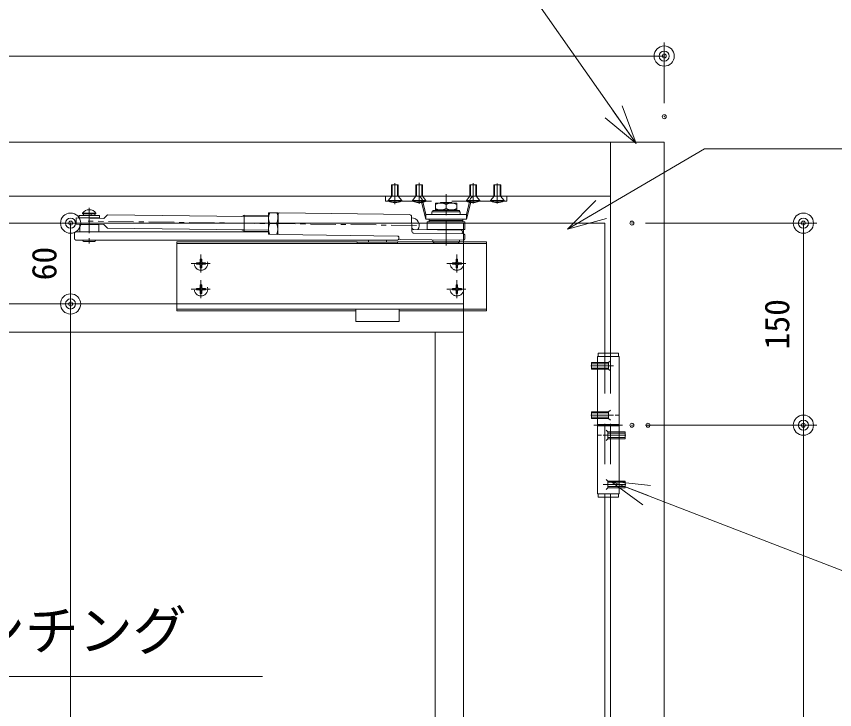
# Model space of a CAD drawing. Units: millimetres, scale not verified. Extents: x -631 to 631, y -445 to 446.
# Drawn here: x -371.6 to -250.1, y 43 to 145.9 of the extents above; entities that cross this region are included whole.
import ezdxf
from ezdxf.enums import TextEntityAlignment as Align

# ---------------------------------------------------------------- set-up
doc = ezdxf.new("R2010")
doc.units = ezdxf.units.MM
doc.header["$LTSCALE"] = 3
doc.header["$PDMODE"] = 32
doc.header["$PDSIZE"] = 0.6
for name, pattern in [('USER1', [2, 1.25, -0.25, 0.25, -0.25]), ('USER4', [3.5, 2, -1.5]), ('USER6', [6.5, 0.1, -6.4]), ('USER7', [3.8, 3, -0.8]), ('USER8', [2, 1, -1])]:
    doc.linetypes.add(name, pattern=pattern)
for name, color, linetype, lineweight in [('0-0_0', 7, 'Continuous', 18), ('0-1_DEFPOINTS', 7, 'Continuous', 18), ('0-6_CSLAYER2', 7, 'Continuous', 18), ('1-0_本体', 3, 'Continuous', 18), ('1-1_メ＼ンアーム', 3, 'Continuous', 18), ('1-2_補助アーム', 3, 'Continuous', 18), ('1-3_三角板', 3, 'Continuous', 18)]:
    doc.layers.add(name, color=color, linetype=linetype, lineweight=lineweight)
doc.styles.add('ＭＳ ゴシック', font='')
doc.styles.get('ＭＳ ゴシック').set_extended_font_data('MS Gothic')

# ---------------------------------------------------------------- blocks, each defined once
blk = doc.blocks.new('BLKF0022')
at = {"layer": '0-0_0'}
for p, q in [((156.736, 259.527), (156.736, 264.627)), ((158.286, 264.877), (156.786, 264.877)), ((156.786, 264.627), (156.786, 264.877)), ((158.286, 264.627), (158.286, 264.877)), ((158.336, 259.577), (156.736, 259.577)), ((156.736, 259.477), (158.336, 259.477)), ((158.336, 259.527), (158.336, 254.427)), ((156.786, 254.427), (156.786, 254.177)), ((156.786, 254.177), (158.286, 254.177)), ((158.286, 254.427), (158.286, 254.177))]:
    blk.add_line(p, q, dxfattribs=at)
at = {"layer": '0-0_0', "linetype": 'USER4'}
for p, q in [((157.686, 264.302), (157.561, 264.177)), ((157.561, 264.177), (156.286, 264.177)), ((156.286, 264.177), (156.286, 263.677)), ((157.561, 264.09), (156.286, 264.09)), ((157.561, 263.765), (156.286, 263.765)), ((157.561, 263.677), (156.286, 263.677)), ((157.561, 264.177), (157.561, 263.677)), ((157.686, 263.552), (157.561, 263.677)), ((157.686, 260.652), (157.561, 260.527)), ((157.561, 260.527), (156.286, 260.527)), ((156.286, 260.527), (156.286, 260.027)), ((157.561, 260.44), (156.286, 260.44)), ((157.561, 260.115), (156.286, 260.115)), ((157.561, 260.027), (156.286, 260.027)), ((157.561, 260.527), (157.561, 260.027)), ((157.686, 259.902), (157.561, 260.027)), ((157.386, 259.152), (157.511, 259.027)), ((157.511, 259.027), (158.786, 259.027)), ((157.511, 258.527), (157.511, 259.027)), ((157.511, 258.94), (158.786, 258.94)), ((158.786, 258.527), (158.786, 259.027)), ((157.386, 258.402), (157.511, 258.527)), ((157.511, 258.615), (158.786, 258.615)), ((157.511, 258.527), (158.786, 258.527)), ((157.386, 255.502), (157.511, 255.377)), ((157.511, 255.377), (158.786, 255.377)), ((157.511, 254.877), (157.511, 255.377)), ((157.511, 255.29), (158.786, 255.29)), ((158.786, 254.877), (158.786, 255.377)), ((157.386, 254.752), (157.511, 254.877)), ((157.511, 254.965), (158.786, 254.965)), ((157.511, 254.877), (158.786, 254.877))]:
    blk.add_line(p, q, dxfattribs=at)
at = {"layer": '0-0_0', "linetype": 'USER1'}
for p, q in [((157.919, 263.927), (156.233, 263.927)), ((157.919, 260.277), (156.233, 260.277)), ((156.449, 259.527), (158.577, 259.527)), ((157.153, 258.777), (158.838, 258.777)), ((157.153, 255.127), (158.838, 255.127))]:
    blk.add_line(p, q, dxfattribs=at)
at = {"layer": '0-0_0', "linetype": 'USER6'}
for p, q in [((158.336, 260.277), (156.736, 260.277)), ((156.736, 258.777), (158.336, 258.777))]:
    blk.add_line(p, q, dxfattribs=at)
at = {"layer": '0-0_0'}
for points in [[(158.336, 259.527), (158.336, 264.627), (156.736, 264.627)], [(156.736, 259.527), (156.736, 254.427), (158.336, 254.427)]]:
    blk.add_lwpolyline(points, dxfattribs=at)
blk = doc.blocks.new('EDTIP_BLACKDOT_E')
at = {"layer": '0-0_0', "lineweight": 9}
blk.add_line((0, 0), (-1, 0), dxfattribs=at)
for radius in [0.5, 0.25]:
    blk.add_circle((0, 0), radius, dxfattribs=at)
blk = doc.blocks.new('D99')
at = {"layer": '0-0_0'}
for p, q in [((659.187, 42.311), (659.187, 51.315)), ((446.187, 49.315), (656.187, 49.315))]:
    blk.add_line(p, q, dxfattribs=at)
at = {"layer": '0-1_DEFPOINTS'}
for p in [(659.187, 49.315), (659.187, 40.311)]:
    blk.add_point(p, dxfattribs=at)
at = {"layer": '0-0_0', "xscale": 3, "yscale": 3}
blk.add_blockref('EDTIP_BLACKDOT_E', (659.187, 49.315), dxfattribs=at)
blk = doc.blocks.new('EDTIP_BLACKDOT_S')
at = {"layer": '0-0_0', "lineweight": 9}
blk.add_line((0, 0), (-1, 0), dxfattribs=at)
for radius in [0.5, 0.25]:
    blk.add_circle((0, 0), radius, dxfattribs=at)
blk = doc.blocks.new('D111')
at = {"layer": '0-0_0'}
blk.add_line((571.044, 9.511), (571.044, -150.489), dxfattribs=at)
at = {"layer": '0-1_DEFPOINTS'}
for p in [(571.044, 12.511), (571.044, -153.489)]:
    blk.add_point(p, dxfattribs=at)
at = {"layer": '0-0_0', "xscale": 3, "yscale": 3}
for name, p, rotation in [('EDTIP_BLACKDOT_S', (571.044, 12.511), 90), ('EDTIP_BLACKDOT_E', (571.044, -153.489), 270)]:
    blk.add_blockref(name, p, dxfattribs=dict(at, rotation=rotation))
at = {"layer": '0-0_0', "style": 'ＭＳ ゴシック'}
blk.add_text('830', height=3.666, rotation=90, dxfattribs=at).set_placement((570.044, -74.239), align=Align.BOTTOM_LEFT)
blk = doc.blocks.new('D112')
at = {"layer": '0-0_0'}
blk.add_line((571.044, 21.511), (571.044, 15.511), dxfattribs=at)
at = {"layer": '0-1_DEFPOINTS'}
for p in [(571.044, 24.511), (571.044, 12.511)]:
    blk.add_point(p, dxfattribs=at)
at = {"layer": '0-0_0', "xscale": 3, "yscale": 3}
for name, p, rotation in [('EDTIP_BLACKDOT_S', (571.044, 24.511), 90), ('EDTIP_BLACKDOT_E', (571.044, 12.511), 270)]:
    blk.add_blockref(name, p, dxfattribs=dict(at, rotation=rotation))
at = {"layer": '0-0_0', "style": 'ＭＳ ゴシック'}
blk.add_text('60', height=3.666, rotation=90, dxfattribs=at).set_placement((570.044, 16.011), align=Align.BOTTOM_LEFT)
blk = doc.blocks.new('D115')
at = {"layer": '0-0_0'}
for p, q in [((658.769, -5.489), (681.852, -5.489)), ((679.852, -162.489), (679.852, -8.489)), ((658.769, -165.489), (681.852, -165.489))]:
    blk.add_line(p, q, dxfattribs=at)
at = {"layer": '0-1_DEFPOINTS'}
for p in [(656.769, -5.489), (679.852, -5.489), (656.769, -165.489)]:
    blk.add_point(p, dxfattribs=at)
at = {"layer": '0-0_0', "xscale": 3, "yscale": 3}
for name, p, rotation in [('EDTIP_BLACKDOT_E', (679.852, -5.489), 90), ('EDTIP_BLACKDOT_S', (679.852, -165.489), 270)]:
    blk.add_blockref(name, p, dxfattribs=dict(at, rotation=rotation))
at = {"layer": '0-0_0', "style": 'ＭＳ ゴシック'}
blk.add_text('800', height=3.666, rotation=90, dxfattribs=at).set_placement((678.852, -89.239), align=Align.BOTTOM_LEFT)
blk = doc.blocks.new('D116')
at = {"layer": '0-0_0'}
for p, q in [((656.387, 24.511), (681.852, 24.511)), ((679.852, -2.489), (679.852, 21.511)), ((656.387, -5.489), (681.852, -5.489))]:
    blk.add_line(p, q, dxfattribs=at)
at = {"layer": '0-1_DEFPOINTS'}
for p in [(654.387, 24.511), (679.852, 24.511), (654.387, -5.489)]:
    blk.add_point(p, dxfattribs=at)
at = {"layer": '0-0_0', "xscale": 3, "yscale": 3}
for name, p, rotation in [('EDTIP_BLACKDOT_E', (679.852, 24.511), 90), ('EDTIP_BLACKDOT_S', (679.852, -5.489), 270)]:
    blk.add_blockref(name, p, dxfattribs=dict(at, rotation=rotation))
at = {"layer": '0-0_0', "style": 'ＭＳ ゴシック'}
blk.add_text('150', height=3.666, rotation=90, dxfattribs=at).set_placement((678.852, 5.761), align=Align.BOTTOM_LEFT)
blk = doc.blocks.new('EDTIP_ARROW_S')
at = {"layer": '0-0_0', "lineweight": 9}
for q in [(-0.9659, 0.2588), (-1, 0), (-0.9659, -0.2588)]:
    blk.add_line((0, 0), q, dxfattribs=at)

msp = doc.modelspace()

# ---------------------------------------------------------------- linework, layer by layer
at = {"layer": '0-0_0'}
for p, q in [((-275.413, 127.178), (-491.413, 127.178)), ((-283.413, 127.178), (-283.413, 95.878)), ((-275.413, 127.178), (-275.413, -280.822)), ((-283.413, 119.178), (-483.413, 119.178)), ((-284.213, 115.178), (-482.613, 115.178)), ((-305.213, 115.178), (-305.213, -264.822)), ((-284.213, 115.178), (-284.213, 95.878)), ((-305.213, 103.178), (-461.013, 103.178)), ((-305.213, 98.978), (-461.013, 98.978)), ((-309.413, 98.978), (-309.413, -58.622)), ((-283.413, 76.878), (-246.815, 62.761)), ((-284.213, 74.478), (-284.213, -64.122)), ((-283.413, 74.478), (-283.413, -64.122)), ((-411.545, 47.848), (-335.061, 47.848))]:
    msp.add_line(p, q, dxfattribs=at)
at = {"layer": '0-0_0', "linetype": 'USER4'}
for p, q in [((-284.213, 95.878), (-284.213, 74.478)), ((-283.413, 95.878), (-283.413, 74.478))]:
    msp.add_line(p, q, dxfattribs=at)
at = {"layer": '0-6_CSLAYER2'}
for p, q in [((-279.577, 126.977), (-300.941, 157.434)), ((-289.778, 114.267), (-269.436, 126.207)), ((-269.436, 126.207), (-200.943, 126.207))]:
    msp.add_line(p, q, dxfattribs=at)
at = {"layer": '0-6_CSLAYER2', "linetype": 'USER1'}
for p, q in [((-315.395, 121.106), (-315.395, 118.006)), ((-311.795, 121.146), (-311.795, 118.026)), ((-303.795, 121.106), (-303.795, 118.106)), ((-300.195, 121.046), (-300.195, 118.086)), ((-307.795, 111.866), (-307.795, 119.466)), ((-360.787, 117.426), (-360.787, 111.994)), ((-312.197, 114.826), (-360.964, 115.469)), ((-344.195, 110.513), (-344.195, 107.853)), ((-306.195, 110.513), (-306.195, 107.853)), ((-342.852, 109.178), (-345.672, 109.178)), ((-304.852, 109.178), (-307.672, 109.178)), ((-344.195, 106.713), (-344.195, 104.053)), ((-306.195, 106.713), (-306.195, 104.053)), ((-342.852, 105.378), (-345.672, 105.378)), ((-304.852, 105.378), (-307.672, 105.378))]:
    msp.add_line(p, q, dxfattribs=at)
at = {"layer": '1-0_本体'}
for p, q in [((-347.795, 112.378), (-347.795, 102.178)), ((-320.995, 112.378), (-347.795, 112.378)), ((-347.795, 112.145), (-301.795, 112.145)), ((-320.995, 112.37), (-314.995, 112.37)), ((-320.995, 112.37), (-320.995, 112.145)), ((-319.395, 112.37), (-319.28, 112.67)), ((-316.595, 112.37), (-316.71, 112.67)), ((-309.771, 112.378), (-314.995, 112.378)), ((-314.995, 112.37), (-314.995, 112.145)), ((-301.795, 112.378), (-305.819, 112.378)), ((-301.795, 112.378), (-301.795, 102.178)), ((-347.795, 102.41), (-301.795, 102.41)), ((-347.795, 102.178), (-321.215, 102.178)), ((-314.775, 100.578), (-314.775, 102.41)), ((-314.775, 102.178), (-301.795, 102.178))]:
    msp.add_line(p, q, dxfattribs=at)
at = {"layer": '1-0_本体', "linetype": 'USER8'}
for p, q in [((-344.295, 109.837), (-344.295, 109.478)), ((-306.295, 109.837), (-306.295, 109.478)), ((-344.854, 109.278), (-344.495, 109.278)), ((-344.854, 109.076), (-344.854, 109.278)), ((-344.854, 109.076), (-344.495, 109.076)), ((-344.295, 108.517), (-344.295, 108.876)), ((-344.295, 108.517), (-344.095, 108.517)), ((-344.095, 108.517), (-344.095, 108.876)), ((-343.536, 109.076), (-343.895, 109.076)), ((-306.854, 109.278), (-306.495, 109.278)), ((-306.854, 109.076), (-306.854, 109.278)), ((-306.854, 109.076), (-306.495, 109.076)), ((-306.295, 108.517), (-306.295, 108.876)), ((-306.295, 108.517), (-306.095, 108.517)), ((-306.095, 108.517), (-306.095, 108.876)), ((-305.536, 109.076), (-305.895, 109.076)), ((-344.295, 106.039), (-344.095, 106.039)), ((-344.295, 106.039), (-344.295, 105.68)), ((-344.095, 106.039), (-344.095, 105.68)), ((-306.295, 106.039), (-306.095, 106.039)), ((-306.295, 106.039), (-306.295, 105.68)), ((-306.095, 106.039), (-306.095, 105.68)), ((-344.854, 105.48), (-344.854, 105.278)), ((-344.854, 105.48), (-344.495, 105.48)), ((-344.854, 105.278), (-344.495, 105.278)), ((-344.295, 104.719), (-344.295, 105.078)), ((-343.536, 105.48), (-343.895, 105.48)), ((-343.536, 105.278), (-343.895, 105.278)), ((-343.536, 105.48), (-343.536, 105.278)), ((-306.854, 105.48), (-306.854, 105.278)), ((-306.854, 105.48), (-306.495, 105.48)), ((-306.854, 105.278), (-306.495, 105.278)), ((-306.295, 104.719), (-306.295, 105.078)), ((-305.536, 105.48), (-305.895, 105.48)), ((-305.536, 105.278), (-305.895, 105.278)), ((-305.536, 105.48), (-305.536, 105.278))]:
    msp.add_line(p, q, dxfattribs=at)
for points in [[(-344.295, 109.837), (-344.095, 109.837), (-344.095, 109.478)], [(-306.295, 109.837), (-306.095, 109.837), (-306.095, 109.478)], [(-343.536, 109.076), (-343.536, 109.278), (-343.895, 109.278)], [(-305.536, 109.076), (-305.536, 109.278), (-305.895, 109.278)], [(-344.295, 104.719), (-344.095, 104.719), (-344.095, 105.078)], [(-306.295, 104.719), (-306.095, 104.719), (-306.095, 105.078)]]:
    msp.add_lwpolyline(points, dxfattribs=at)
at = {"layer": '1-0_本体'}
msp.add_lwpolyline([(-314.775, 100.578), (-321.215, 100.578), (-321.215, 102.41)], dxfattribs=at)
at = {"layer": '1-0_本体', "linetype": 'USER8'}
for centre in [(-344.195, 109.178), (-306.195, 109.178), (-344.195, 105.378), (-306.195, 105.378)]:
    msp.add_circle(centre, 1, dxfattribs=at)
for centre, start, end in [((-344.495, 109.478), 270, 359.99998), ((-343.895, 109.478), 180, 270), ((-306.495, 109.478), 270, 359.99998), ((-305.895, 109.478), 180, 270), ((-344.495, 108.876), 359.99998, 90.00002), ((-343.895, 108.876), 90.00002, 180), ((-306.495, 108.876), 359.99998, 90.00002), ((-305.895, 108.876), 90.00002, 180), ((-344.495, 105.68), 270, 359.99998), ((-344.495, 105.078), 359.99998, 90.00002), ((-343.895, 105.68), 180, 270), ((-343.895, 105.078), 90.00002, 180), ((-306.495, 105.68), 270, 359.99998), ((-306.495, 105.078), 359.99998, 90.00002), ((-305.895, 105.68), 180, 270), ((-305.895, 105.078), 90.00002, 180)]:
    msp.add_arc(centre, 0.2, start, end, dxfattribs=at)
at = {"layer": '1-1_メ＼ンアーム'}
for p, q in [((-361.787, 116.55), (-361.787, 116.65)), ((-362.287, 115.97), (-362.287, 116.29)), ((-362.287, 116.29), (-359.287, 116.29)), ((-362.287, 115.97), (-359.287, 115.97)), ((-361.827, 115.933), (-361.827, 115.97)), ((-359.787, 116.55), (-361.787, 116.55)), ((-361.637, 116.29), (-359.937, 116.29)), ((-360.507, 116.29), (-360.507, 116.55)), ((-359.937, 116.29), (-359.937, 116.55)), ((-359.747, 115.905), (-359.747, 115.97)), ((-359.287, 115.97), (-359.287, 116.29)), ((-362.187, 113.87), (-362.187, 114.97)), ((-359.387, 114.97), (-362.187, 114.97)), ((-361.834, 114.97), (-361.833, 115.033)), ((-359.747, 114.97), (-359.747, 115.005)), ((-359.387, 113.87), (-359.387, 114.97)), ((-362.987, 113.67), (-362.987, 112.87)), ((-334.191, 113.87), (-362.787, 113.87)), ((-314.795, 112.87), (-314.795, 113.06)), ((-362.787, 112.67), (-314.995, 112.67)), ((-359.987, 112.47), (-361.587, 112.47))]:
    msp.add_line(p, q, dxfattribs=at)
for points in [[(-359.787, 116.55), (-359.787, 116.65), (-361.787, 116.65)], [(-361.637, 116.29), (-361.637, 116.55), (-359.937, 116.55)]]:
    msp.add_lwpolyline(points, dxfattribs=at)
for centre, radius, start, end in [((-360.787, 115.948), 1.222, 35.05114, 144.94886), ((-362.787, 113.67), 0.2, 90.00002, 180), ((-362.787, 112.87), 0.2, 180, 270), ((-361.587, 112.67), 0.2, 180, 270), ((-359.987, 112.67), 0.2, 270, 359.99998), ((-314.995, 112.87), 0.2, 270, 359.99998)]:
    msp.add_arc(centre, radius, start, end, dxfattribs=at)
at = {"layer": '1-2_補助アーム'}
for p, q in [((-313.232, 116.44), (-332.554, 116.694)), ((-362.708, 115.945), (-362.72, 115.045)), ((-358.608, 115.89), (-362.708, 115.945)), ((-358.608, 115.89), (-358.061, 116.423)), ((-337.777, 116.156), (-358.061, 116.423)), ((-337.775, 116.353), (-338.124, 116.158)), ((-334.157, 116.306), (-337.775, 116.353)), ((-332.793, 113.697), (-332.757, 116.497)), ((-312.936, 116.148), (-312.877, 113.963)), ((-358.62, 114.991), (-362.72, 115.045)), ((-358.62, 114.991), (-358.087, 114.443)), ((-337.803, 114.176), (-358.087, 114.443)), ((-332.975, 115.1), (-333.975, 115.113)), ((-305.585, 114.139), (-312.596, 114.231)), ((-334.189, 113.926), (-337.806, 113.973)), ((-314.998, 113.263), (-332.596, 113.495)), ((-314.802, 112.96), (-314.8, 113.06)), ((-305.193, 113.573), (-312.581, 113.671)), ((-305.393, 113.576), (-305.388, 113.936)), ((-305.002, 112.831), (-304.995, 113.371)), ((-305.205, 112.634), (-314.604, 112.757)), ((-309.795, 112.401), (-309.795, 112.694)), ((-309.795, 112.401), (-309.595, 112.201)), ((-309.795, 112.401), (-305.795, 112.401)), ((-309.595, 112.201), (-305.995, 112.201)), ((-305.795, 112.401), (-305.995, 112.201)), ((-305.795, 112.401), (-305.795, 112.641))]:
    msp.add_line(p, q, dxfattribs=at)
at = {"layer": '1-2_補助アーム', "color": 1}
for p, q in [((-334.16, 116.106), (-337.777, 116.153)), ((-334.186, 114.126), (-337.803, 114.173))]:
    msp.add_line(p, q, dxfattribs=at)
at = {"layer": '1-2_補助アーム'}
msp.add_lwpolyline([(-332.754, 116.697), (-332.796, 113.497), (-334.196, 113.516), (-334.154, 116.716)], close=True, dxfattribs=at)
msp.add_lwpolyline([(-337.775, 116.353), (-337.806, 113.973), (-338.15, 114.178)], dxfattribs=at)
for centre, radius, start, end in [((-332.464, 115.893), 1.7, 151.17214, 207.3171), ((-334.464, 115.92), 1.7, 331.17212, 27.31712), ((-332.557, 116.494), 0.2, 89.24463, 179.24461), ((-313.236, 116.14), 0.3, 1.54462, 89.24463), ((-312.901, 114.835), 1.111, 326.56554, 91.5446), ((-332.486, 114.293), 1.7, 151.17214, 207.3171), ((-334.485, 114.32), 1.7, 331.17212, 27.31712), ((-312.593, 114.531), 0.3, 181.5446, 269.24461), ((-332.593, 113.695), 0.2, 179.24461, 269.24461), ((-315, 113.063), 0.2, 359.24459, 89.24463), ((-312.577, 113.971), 0.3, 181.5446, 269.24461), ((-305.588, 113.939), 0.2, 359.24459, 89.24463), ((-305.195, 113.373), 0.2, 359.24459, 89.24463), ((-314.602, 112.957), 0.2, 179.24461, 269.24461), ((-305.202, 112.834), 0.2, 269.24461, 359.24459)]:
    msp.add_arc(centre, radius, start, end, dxfattribs=at)
at = {"layer": '1-3_三角板', "linetype": 'USER8'}
for p, q in [((-315.895, 120.858), (-315.895, 119.178)), ((-314.895, 120.858), (-315.895, 120.858)), ((-314.895, 120.858), (-314.895, 119.178)), ((-312.295, 120.858), (-312.295, 119.178)), ((-312.295, 120.858), (-311.295, 120.858)), ((-311.295, 120.858), (-311.295, 119.178)), ((-304.295, 120.858), (-304.295, 119.178)), ((-303.295, 120.858), (-304.295, 120.858)), ((-303.295, 120.858), (-303.295, 119.178)), ((-300.695, 120.858), (-300.695, 119.178)), ((-299.695, 120.858), (-300.695, 120.858)), ((-299.695, 120.858), (-299.695, 119.178)), ((-315.875, 119.178), (-316.395, 118.558)), ((-315.845, 119.178), (-314.945, 119.178)), ((-314.915, 119.178), (-314.395, 118.558)), ((-312.275, 119.178), (-312.795, 118.558)), ((-311.345, 119.178), (-312.245, 119.178)), ((-311.315, 119.178), (-310.795, 118.558)), ((-304.275, 119.178), (-304.795, 118.558)), ((-304.245, 119.178), (-303.345, 119.178)), ((-303.315, 119.178), (-302.795, 118.558)), ((-300.675, 119.178), (-301.195, 118.558)), ((-300.645, 119.178), (-299.745, 119.178)), ((-299.715, 119.178), (-299.195, 118.558)), ((-314.395, 118.558), (-316.395, 118.558)), ((-312.795, 118.558), (-310.795, 118.558)), ((-303.952, 118.458), (-311.638, 118.458)), ((-302.795, 118.558), (-304.795, 118.558)), ((-299.195, 118.558), (-301.195, 118.558))]:
    msp.add_line(p, q, dxfattribs=at)
at = {"layer": '1-3_三角板', "color": 1, "linetype": 'USER8'}
for p, q in [((-315.795, 120.858), (-315.795, 119.178)), ((-314.995, 120.858), (-314.995, 119.178)), ((-312.195, 120.858), (-312.195, 119.178)), ((-311.395, 120.858), (-311.395, 119.178)), ((-304.195, 120.858), (-304.195, 119.178)), ((-303.395, 120.858), (-303.395, 119.178)), ((-300.595, 120.858), (-300.595, 119.178)), ((-299.795, 120.858), (-299.795, 119.178))]:
    msp.add_line(p, q, dxfattribs=at)
at = {"layer": '1-3_三角板'}
for p, q in [((-298.795, 119.178), (-316.795, 119.178)), ((-316.795, 118.458), (-316.795, 119.178)), ((-298.795, 118.458), (-298.795, 119.178)), ((-311.638, 118.458), (-316.795, 118.458)), ((-311.444, 118.307), (-310.795, 115.758)), ((-311.329, 118.575), (-310.795, 116.478)), ((-308.695, 118.158), (-308.595, 118.258)), ((-308.595, 118.258), (-306.995, 118.258)), ((-307.795, 117.358), (-307.795, 117.958)), ((-306.995, 118.258), (-306.895, 118.158)), ((-304.261, 118.575), (-304.795, 116.478)), ((-304.146, 118.307), (-304.795, 115.758)), ((-303.952, 118.458), (-298.795, 118.458)), ((-305.695, 116.878), (-309.895, 116.878)), ((-309.895, 116.878), (-309.895, 116.478)), ((-308.815, 117.158), (-309.795, 117.078)), ((-305.795, 117.078), (-309.795, 117.078)), ((-309.795, 116.878), (-309.795, 117.078)), ((-306.195, 117.158), (-309.395, 117.158)), ((-305.795, 117.078), (-306.775, 117.158)), ((-305.795, 116.878), (-305.795, 117.078)), ((-305.695, 116.878), (-305.695, 116.478)), ((-310.795, 115.758), (-310.795, 116.478)), ((-304.795, 116.478), (-310.795, 116.478)), ((-310.795, 115.758), (-304.795, 115.758)), ((-310.295, 115.758), (-310.295, 115.558)), ((-310.295, 115.558), (-310.295, 115.358)), ((-305.695, 116.478), (-309.895, 116.478)), ((-306.195, 116.478), (-309.395, 116.478)), ((-306.395, 116.478), (-309.195, 116.478)), ((-305.295, 115.558), (-305.295, 115.358)), ((-304.795, 115.758), (-304.795, 116.478)), ((-310.595, 115.358), (-304.995, 115.358)), ((-310.595, 115.358), (-310.595, 114.218)), ((-309.395, 114.218), (-309.395, 114.189)), ((-306.195, 114.218), (-306.195, 114.147))]:
    msp.add_line(p, q, dxfattribs=at)
at = {"layer": '1-3_三角板', "linetype": 'USER7'}
for p, q in [((-316.395, 118.458), (-316.395, 118.558)), ((-316.395, 118.458), (-314.395, 118.458)), ((-314.395, 118.458), (-314.395, 118.558)), ((-312.795, 118.458), (-312.795, 118.558)), ((-310.795, 118.458), (-310.795, 118.558)), ((-304.795, 118.458), (-304.795, 118.558)), ((-302.795, 118.458), (-302.795, 118.558)), ((-301.195, 118.458), (-301.195, 118.558)), ((-301.195, 118.458), (-299.195, 118.458)), ((-299.195, 118.458), (-299.195, 118.558))]:
    msp.add_line(p, q, dxfattribs=at)
at = {"layer": '1-3_三角板', "color": 1}
for p, q in [((-308.595, 118.258), (-308.595, 118.158)), ((-306.995, 118.258), (-306.995, 118.158))]:
    msp.add_line(p, q, dxfattribs=at)
at = {"layer": '1-3_三角板'}
for points in [[(-309.395, 117.158), (-309.395, 118.158), (-306.195, 118.158), (-306.195, 117.158)], [(-305.295, 115.758), (-305.295, 115.558), (-310.295, 115.558)], [(-304.995, 115.358), (-304.995, 114.218), (-310.595, 114.218)]]:
    msp.add_lwpolyline(points, dxfattribs=at)
for centre, radius, start, end in [((-312.104, 118.378), 0.8, 14.27792, 90.00002), ((-303.486, 118.378), 0.8, 90.00002, 165.72212), ((-315.395, 120.421), 2.203, 243.00824, 296.99175), ((-311.795, 120.421), 2.203, 243.00824, 279.56627), ((-311.638, 118.258), 0.2, 14.27792, 90.00002), ((-308.595, 116.458), 1.7, 61.92749, 118.07249), ((-306.995, 116.458), 1.7, 61.92749, 118.07249), ((-303.795, 120.421), 2.203, 260.43372, 296.99175), ((-303.952, 118.258), 0.2, 90.00002, 165.72212), ((-300.195, 120.421), 2.203, 243.00824, 296.99175), ((-308.595, 118.858), 1.7, 241.92753, 298.07247), ((-306.995, 118.858), 1.7, 241.92753, 298.07247)]:
    msp.add_arc(centre, radius, start, end, dxfattribs=at)
at = {"layer": '1-3_三角板', "linetype": 'USER8'}
for centre, start, end in [((-311.795, 120.421), 279.56627, 296.99175), ((-303.795, 120.421), 243.00824, 260.43372)]:
    msp.add_arc(centre, 2.203, start, end, dxfattribs=at)

# ---------------------------------------------------------------- block references
at = {"layer": '0-0_0'}
for name in ['D99', 'D112', 'D116', 'D111', 'D115']:
    msp.add_blockref(name, (-934.6, 90.667), dxfattribs=at)
at = {"layer": '0-0_0', "xscale": 2, "yscale": 2}
msp.add_blockref('BLKF0022', (-598.785, -433.876), dxfattribs=at)
at = {"layer": '0-0_0', "xscale": 6, "yscale": 6, "rotation": 158.90675}
msp.add_blockref('EDTIP_ARROW_S', (-283.413, 76.878), dxfattribs=at)
at = {"layer": '0-6_CSLAYER2', "xscale": 6, "yscale": 6}
for p, rotation in [((-279.577, 126.977), 305.04736), ((-289.778, 114.267), 210.41108)]:
    msp.add_blockref('EDTIP_ARROW_S', p, dxfattribs=dict(at, rotation=rotation))

# ---------------------------------------------------------------- texts
at = {"layer": '0-0_0', "style": 'ＭＳ ゴシック'}
msp.add_text('アルミパンチング\u3000', height=5.865, dxfattribs=at).set_placement((-410.336, 50.007), align=Align.BOTTOM_LEFT)

doc.saveas('drawing.dxf')
